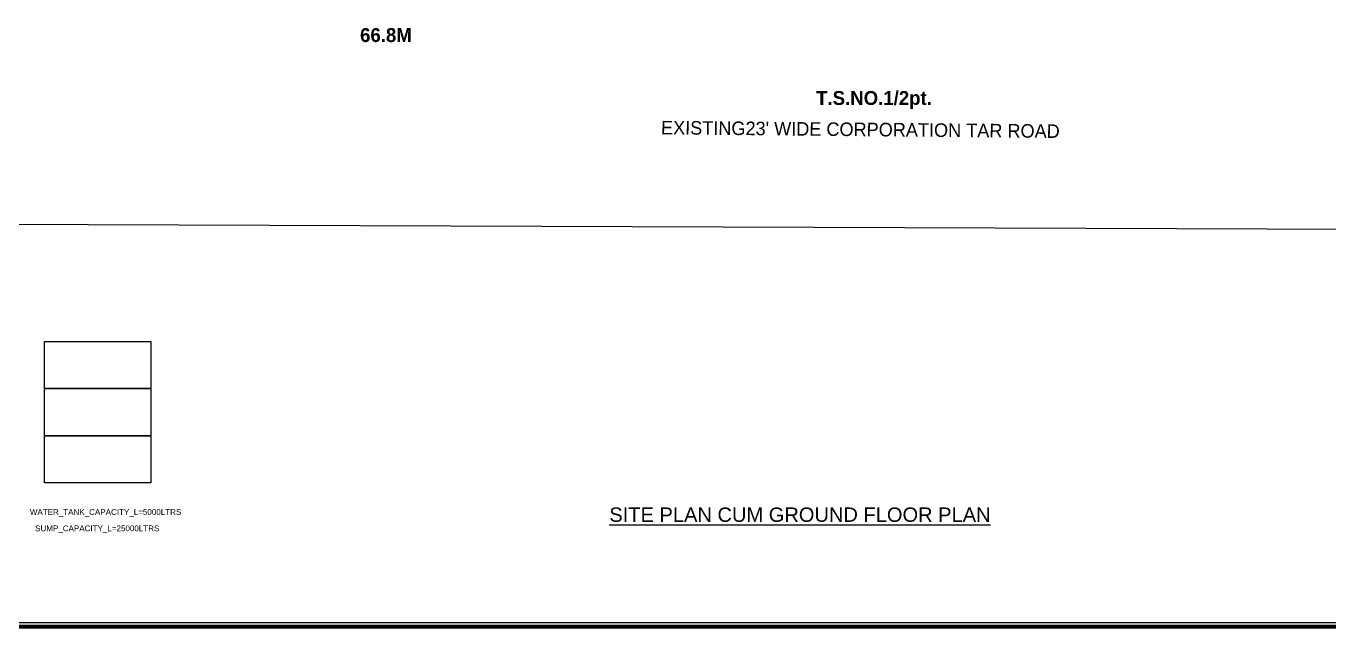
# Model space of a CAD drawing. Header units: metres. Extents: x 71870 to 72053, y 12512 to 13084.
# Drawn here: x 71909.07 to 71954.43, y 12933.9 to 12954.83 of the extents above; entities that cross this region are included whole.
import ezdxf

# ---------------------------------------------------------------- set-up
doc = ezdxf.new("R2010")
doc.units = ezdxf.units.M
doc.header["$MEASUREMENT"] = 0
doc.linetypes.add('1', pattern=[0])
doc.layers.add('UG_SUMP', color=194, linetype='1')
doc.layers.add('WATER_TANK_CALCULATION', color=150, linetype='Continuous')
doc.styles.add('century Gothic', font='arial.ttf')
doc.styles.get("Standard").update_dxf_attribs({"font": 'arial.ttf'})
doc.styles.add('TITLE', font='GOTHIC.TTF')

msp = doc.modelspace()

# ---------------------------------------------------------------- linework, layer by layer
msp.add_line((71902.06187, 12947.94863), (71973.78729, 12947.69416))
at = {"lineweight": 80}
msp.add_lwpolyline([(71886.69776, 12933.90452), (71886.69776, 13013.70204), (71999.39652, 13013.70204), (71999.39652, 12933.90452)], close=True, dxfattribs=at)
at = {"lineweight": 25}
msp.add_lwpolyline([(71886.84085, 12934.04761), (71886.84085, 13013.55895), (71999.25343, 13013.55895), (71999.25343, 12934.04761)], close=True, dxfattribs=at)
at = {"layer": 'WATER_TANK_CALCULATION', "color": 5, "lineweight": 25}
msp.add_lwpolyline([(71909.71255, 12943.84376), (71913.41141, 12943.84376), (71913.41141, 12942.20326), (71909.71255, 12942.20326)], close=True, dxfattribs=at)
at = {"layer": 'WATER_TANK_CALCULATION', "color": 6, "lineweight": 25}
msp.add_lwpolyline([(71909.71255, 12942.20326), (71913.41141, 12942.20326), (71913.41141, 12940.56276), (71909.71255, 12940.56276)], close=True, dxfattribs=at)
at = {"layer": 'WATER_TANK_CALCULATION', "color": 7, "lineweight": 25}
msp.add_lwpolyline([(71909.71255, 12940.56276), (71913.41141, 12940.56276), (71913.41141, 12938.92226), (71909.71255, 12938.92226)], close=True, dxfattribs=at)

# ---------------------------------------------------------------- texts
at = {"attachment_point": 1}
for s, width, insert, char_height, rotation, style in [('{\\fCentury Gothic|b1|i0|c0|p34;\\W6.60271; \\W1;66.8M}', 4.3662862, (71919.51117, 12954.75691), 0.4840931, 0.000022, 'century Gothic'), ('{\\fCentury Gothic|b1|i0|c0|p34;T.S.NO.1/2pt.}', 1.9142279, (71936.57471, 12952.56644), 0.4840931, 0.000022, 'century Gothic'), ("EXISTING23' WIDE CORPORATION TAR ROAD", 14.8191205, (71931.17673, 12951.52965), 0.4712496, 359.479131, 'TITLE')]:
    msp.add_mtext_dynamic_manual_height_columns(s, width=width, gutter_width=1, heights=[0], dxfattribs=dict(at, insert=insert, char_height=char_height, rotation=rotation, style=style))
at = {"color": 7, "lineweight": 25, "insert": (71936.01101, 12937.8114), "char_height": 0.5, "width": 13.2212347, "attachment_point": 5}
msp.add_mtext('{\\LSITE PLAN CUM GROUND FLOOR PLAN}', dxfattribs=at)
at = {"layer": 'UG_SUMP', "lineweight": 25, "insert": (71909.3865, 12937.4381), "char_height": 0.2, "attachment_point": 1}
msp.add_mtext_dynamic_manual_height_columns('SUMP_CAPACITY_L=25000LTRS', width=2.2642148, gutter_width=1, heights=[0], dxfattribs=at)
at = {"layer": 'WATER_TANK_CALCULATION', "color": 150, "lineweight": 25, "insert": (71909.20338, 12938.00766), "char_height": 0.2, "attachment_point": 1}
msp.add_mtext_dynamic_manual_height_columns('WATER_TANK_CAPACITY_L=5000LTRS', width=2.2642148, gutter_width=1, heights=[0], dxfattribs=at)

doc.saveas('drawing.dxf')
